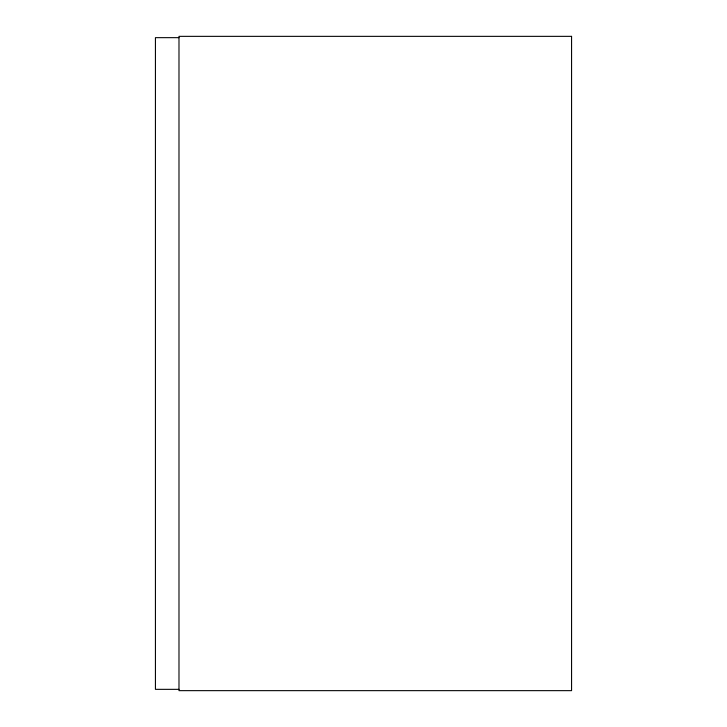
<?xml version="1.0" encoding="UTF-8"?>
<svg xmlns="http://www.w3.org/2000/svg" width="727" height="727" viewBox="0 0 727 727"><rect width="100%" height="100%" fill="white"/><g stroke="black" fill="none" stroke-linecap="round" stroke-linejoin="round"><path stroke-width="1.09" d="M178.987 37.659L155.433 37.659L155.433 689.341L178.987 689.341M571.567 36.35L178.987 36.35L178.987 690.65L571.567 690.65L571.567 36.35"/></g></svg>
